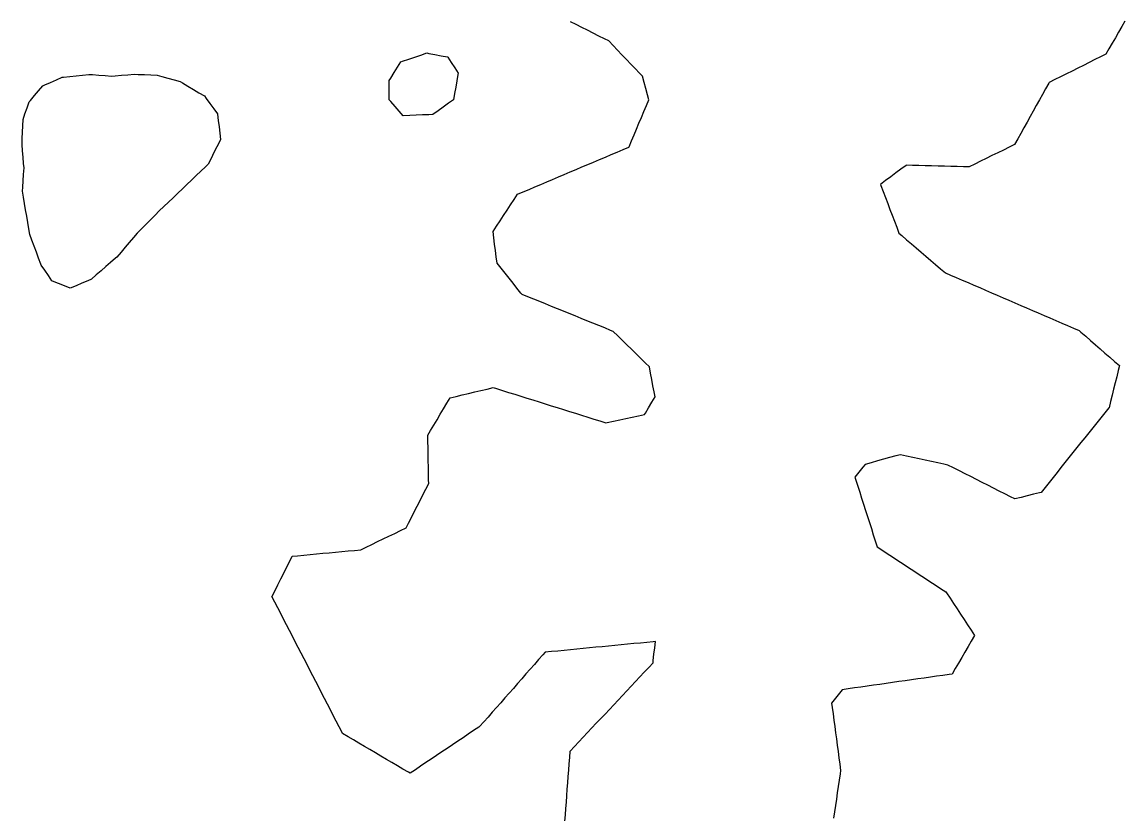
# Model space of a CAD drawing. Header units: millimetres. Extents: x 165 to 2352, y 1753 to 3323.
# Drawn here: x 906.2 to 1079.2, y 2247.5 to 2371.8 of the extents above; entities that cross this region are included whole.
import ezdxf

# ---------------------------------------------------------------- set-up
doc = ezdxf.new("R2010")
doc.units = ezdxf.units.MM
for name, color, linetype in [('ALL_HOLES', 1, 'Continuous'), ('ALL_ISLANDS', 7, 'Continuous'), ('OUTLINE_ISLAND_01', 7, 'Continuous'), ('OUTLINE_ISLAND_01_HOLE_37', 1, 'Continuous'), ('OUTLINE_ISLAND_01_HOLE_39', 1, 'Continuous')]:
    doc.layers.add(name, color=color, linetype=linetype)

msp = doc.modelspace()

# ---------------------------------------------------------------- linework, layer by layer
at = {"layer": 'ALL_HOLES'}
for points in [[(963.8028, 2359.6204), (963.8028, 2360.6204), (963.8028, 2361.6204), (963.8028, 2362.6204), (964.0504, 2363.023), (964.5742, 2363.8748), (965.0981, 2364.7266), (965.6219, 2365.5784), (965.91, 2365.6759), (966.8573, 2365.9963), (967.8046, 2366.3167), (968.7519, 2366.6372), (969.6991, 2366.9576), (970.003, 2366.9004), (970.9857, 2366.7156), (971.9685, 2366.5308), (972.9513, 2366.346), (972.981, 2366.3008), (973.5308, 2365.4656), (974.0807, 2364.6303), (974.6306, 2363.795), (974.5908, 2363.5736), (974.414, 2362.5893), (974.2373, 2361.605), (974.0606, 2360.6208), (973.8838, 2359.6365), (973.085, 2359.0627), (972.2728, 2358.4793), (971.4606, 2357.896), (970.6484, 2357.3126), (970.012, 2357.2837), (969.013, 2357.2383), (968.0141, 2357.1929), (967.0151, 2357.1476), (966.0161, 2357.1022), (965.3756, 2357.8309), (964.7154, 2358.5821), (964.0552, 2359.3332)], [(910.8927, 2331.2337), (910.3281, 2332.059), (909.7634, 2332.8843), (909.1987, 2333.7096), (909.1523, 2333.8343), (908.8027, 2334.7712), (908.4532, 2335.7081), (908.1037, 2336.6451), (907.7542, 2337.582), (907.4047, 2338.5189), (907.2562, 2339.394), (907.0889, 2340.3799), (906.9216, 2341.3658), (906.7543, 2342.3517), (906.587, 2343.3376), (906.4197, 2344.3235), (906.2524, 2345.3094), (906.2961, 2345.933), (906.366, 2346.9306), (906.436, 2347.9281), (906.5059, 2348.9257), (906.4464, 2349.6418), (906.3637, 2350.6383), (906.2809, 2351.6349), (906.1981, 2352.6315), (906.2342, 2353.5283), (906.2744, 2354.5275), (906.3145, 2355.5266), (906.3547, 2356.5258), (906.6565, 2357.4042), (906.9815, 2358.35), (907.3064, 2359.2957), (907.5024, 2359.5247), (908.1527, 2360.2844), (908.8031, 2361.044), (909.4534, 2361.8037), (909.7608, 2361.94), (910.6751, 2362.3451), (911.5893, 2362.7503), (912.5036, 2363.1555), (912.6923, 2363.1758), (913.6865, 2363.2829), (914.6807, 2363.3901), (915.675, 2363.4972), (916.6692, 2363.6043), (917.2268, 2363.5638), (918.2242, 2363.4912), (919.2215, 2363.4186), (920.2189, 2363.346), (920.8001, 2363.391), (921.7971, 2363.4683), (922.7941, 2363.5456), (923.7911, 2363.6228), (924.4184, 2363.6004), (925.4178, 2363.5648), (926.4171, 2363.5291), (927.4165, 2363.4935), (928.1151, 2363.2932), (929.0764, 2363.0177), (930.0377, 2362.7422), (930.9989, 2362.4667), (931.3638, 2362.2511), (932.2248, 2361.7425), (933.0858, 2361.2339), (933.9467, 2360.7252), (934.8077, 2360.2166), (935.0944, 2359.8211), (935.6813, 2359.0115), (936.2683, 2358.2019), (936.8552, 2357.3923), (936.8574, 2357.3747), (936.9802, 2356.3823), (937.1031, 2355.3899), (937.2259, 2354.3974), (937.3487, 2353.405), (937.204, 2353.1157), (936.7565, 2352.2214), (936.3091, 2351.327), (935.8617, 2350.4327), (935.4143, 2349.5384), (934.9599, 2349.1038), (934.2371, 2348.4127), (933.5144, 2347.7216), (932.7916, 2347.0305), (932.0689, 2346.3394), (931.3462, 2345.6482), (930.6234, 2344.9571), (929.9007, 2344.266), (929.1779, 2343.5749), (928.4552, 2342.8838), (927.7325, 2342.1926), (927.0671, 2341.5276), (926.3598, 2340.8207), (925.6526, 2340.1138), (924.9453, 2339.4069), (924.238, 2338.6999), (923.6625, 2338.0171), (923.018, 2337.2525), (922.3735, 2336.4879), (921.729, 2335.7233), (921.0846, 2334.9587), (920.8558, 2334.761), (920.0989, 2334.1074), (919.3421, 2333.4538), (918.5853, 2332.8001), (917.8285, 2332.1465), (917.0717, 2331.4929), (916.5177, 2331.2537), (915.5996, 2330.8573), (914.6815, 2330.4609), (913.7634, 2330.0645), (912.8526, 2330.4355), (911.9264, 2330.8127), (911.0003, 2331.1899)]]:
    msp.add_lwpolyline(points, close=True, dxfattribs=at)
at = {"layer": 'ALL_ISLANDS'}
for points in [[(991.3783, 2246.5146), (991.4519, 2247.5119), (991.5256, 2248.5091), (991.5993, 2249.5064), (991.673, 2250.5037), (991.7466, 2251.501), (991.8203, 2252.4983), (991.894, 2253.4956), (991.9677, 2254.4928), (992.0413, 2255.4901), (992.115, 2256.4874), (992.1887, 2257.4847), (992.8663, 2258.2052), (993.5514, 2258.9336), (994.2365, 2259.6621), (994.9216, 2260.3905), (995.6067, 2261.1189), (996.2918, 2261.8474), (996.9769, 2262.5758), (997.6621, 2263.3043), (998.3472, 2264.0327), (999.0323, 2264.7612), (999.7174, 2265.4896), (1000.4025, 2266.218), (1001.0876, 2266.9465), (1001.7727, 2267.6749), (1002.4578, 2268.4034), (1003.1429, 2269.1318), (1003.828, 2269.8602), (1004.5131, 2270.5887), (1005.1982, 2271.3171), (1005.2383, 2271.6893), (1005.3453, 2272.6835), (1005.4523, 2273.6778), (1005.5593, 2274.6721), (1005.1929, 2274.6365), (1004.1976, 2274.5398), (1003.2023, 2274.4431), (1002.2069, 2274.3464), (1001.2116, 2274.2496), (1000.2163, 2274.1529), (999.221, 2274.0562), (998.2257, 2273.9595), (997.2304, 2273.8628), (996.2351, 2273.7661), (995.2397, 2273.6694), (994.2444, 2273.5727), (993.2491, 2273.476), (992.2538, 2273.3793), (991.2585, 2273.2826), (990.2632, 2273.1859), (989.2679, 2273.0892), (988.2726, 2272.9925), (987.9101, 2272.582), (987.2483, 2271.8324), (986.5864, 2271.0827), (985.9246, 2270.3331), (985.2628, 2269.5834), (984.6009, 2268.8338), (983.9391, 2268.0842), (983.2772, 2267.3345), (982.6154, 2266.5849), (981.9535, 2265.8352), (981.2917, 2265.0856), (980.6299, 2264.336), (979.968, 2263.5863), (979.3062, 2262.8367), (978.6443, 2262.087), (977.9825, 2261.3374), (977.8726, 2261.2637), (977.042, 2260.7068), (976.2114, 2260.1499), (975.3808, 2259.5931), (974.5502, 2259.0362), (973.7196, 2258.4793), (972.889, 2257.9224), (972.0584, 2257.3655), (971.2278, 2256.8087), (970.3972, 2256.2518), (969.5666, 2255.6949), (968.736, 2255.138), (967.9054, 2254.5811), (967.0749, 2254.0243), (966.8195, 2254.1744), (965.9574, 2254.6811), (965.0953, 2255.1879), (964.2332, 2255.6947), (963.3711, 2256.2014), (962.509, 2256.7082), (961.6469, 2257.2149), (960.7848, 2257.7217), (959.9227, 2258.2284), (959.0607, 2258.7352), (958.1986, 2259.242), (957.3365, 2259.7487), (956.4744, 2260.2555), (956.4063, 2260.3875), (955.9479, 2261.2763), (955.4896, 2262.165), (955.0312, 2263.0538), (954.5728, 2263.9425), (954.1145, 2264.8313), (953.6561, 2265.7201), (953.1977, 2266.6088), (952.7394, 2267.4976), (952.281, 2268.3864), (951.8226, 2269.2751), (951.3643, 2270.1639), (950.9059, 2271.0527), (950.4475, 2271.9414), (949.9892, 2272.8302), (949.5308, 2273.7189), (949.0724, 2274.6077), (948.6141, 2275.4965), (948.1557, 2276.3852), (947.6973, 2277.274), (947.239, 2278.1628), (946.7806, 2279.0515), (946.3222, 2279.9403), (945.8639, 2280.8291), (945.4055, 2281.7178), (945.4479, 2281.8019), (945.8975, 2282.6951), (946.3471, 2283.5883), (946.7968, 2284.4815), (947.2464, 2285.3748), (947.6961, 2286.268), (948.1457, 2287.1612), (948.5954, 2288.0544), (949.391, 2288.1292), (950.3866, 2288.2228), (951.3822, 2288.3164), (952.3778, 2288.41), (953.3734, 2288.5036), (954.369, 2288.5972), (955.3646, 2288.6909), (956.3602, 2288.7845), (957.3559, 2288.8781), (958.3515, 2288.9717), (959.3471, 2289.0653), (960.1672, 2289.4619), (961.0675, 2289.8973), (961.9677, 2290.3327), (962.868, 2290.768), (963.7682, 2291.2034), (964.6685, 2291.6388), (965.5688, 2292.0741), (966.469, 2292.5095), (966.8268, 2293.2136), (967.2798, 2294.1051), (967.7328, 2294.9966), (968.1858, 2295.8881), (968.6388, 2296.7796), (969.0919, 2297.6711), (969.5449, 2298.5626), (969.9979, 2299.4541), (969.9867, 2300.0396), (969.9676, 2301.0394), (969.9485, 2302.0392), (969.9294, 2303.039), (969.9103, 2304.0389), (969.8912, 2305.0387), (969.8722, 2306.0385), (969.8531, 2307.0383), (970.2763, 2307.7454), (970.7899, 2308.6034), (971.3036, 2309.4614), (971.8172, 2310.3194), (972.3308, 2311.1774), (972.8444, 2312.0355), (973.3581, 2312.8935), (974.2954, 2313.115), (975.2686, 2313.345), (976.2418, 2313.5749), (977.215, 2313.8049), (978.1882, 2314.0349), (979.1614, 2314.2649), (980.1345, 2314.4949), (980.6328, 2314.339), (981.5872, 2314.0404), (982.5415, 2313.7418), (983.4959, 2313.4431), (984.4503, 2313.1445), (985.4047, 2312.8459), (986.359, 2312.5473), (987.3134, 2312.2487), (988.2678, 2311.9501), (989.2222, 2311.6514), (990.1765, 2311.3528), (991.1309, 2311.0542), (992.0853, 2310.7556), (993.0396, 2310.457), (993.994, 2310.1584), (994.9484, 2309.8598), (995.9028, 2309.5611), (996.8571, 2309.2625), (997.8115, 2308.9639), (998.01, 2309.006), (998.9883, 2309.2131), (999.9666, 2309.4203), (1000.9449, 2309.6275), (1001.9232, 2309.8347), (1002.9015, 2310.0418), (1003.8799, 2310.249), (1004.0024, 2310.4604), (1004.5042, 2311.3254), (1005.0059, 2312.1904), (1005.5076, 2313.0554), (1005.3672, 2313.8046), (1005.183, 2314.7875), (1004.9988, 2315.7704), (1004.8146, 2316.7533), (1004.6304, 2317.7362), (1003.96, 2318.3934), (1003.2459, 2319.0934), (1002.5318, 2319.7935), (1001.8177, 2320.4935), (1001.1036, 2321.1935), (1000.3895, 2321.8936), (999.6754, 2322.5936), (998.9613, 2323.2937), (998.5396, 2323.4649), (997.6131, 2323.8412), (996.6866, 2324.2175), (995.76, 2324.5937), (994.8335, 2324.97), (993.907, 2325.3462), (992.9805, 2325.7225), (992.054, 2326.0988), (991.1275, 2326.475), (990.201, 2326.8513), (989.2744, 2327.2275), (988.3479, 2327.6038), (987.4214, 2327.9801), (986.4949, 2328.3563), (985.5684, 2328.7326), (984.6419, 2329.1088), (984.477, 2329.3138), (983.8503, 2330.093), (983.2236, 2330.8722), (982.5968, 2331.6515), (981.9701, 2332.4307), (981.3433, 2333.2099), (980.7166, 2333.9892), (980.7154, 2333.9985), (980.5915, 2334.9908), (980.4676, 2335.9831), (980.3436, 2336.9754), (980.2197, 2337.9677), (980.0958, 2338.96), (980.6448, 2339.7954), (981.1939, 2340.6311), (981.7431, 2341.4669), (982.2922, 2342.3026), (982.8414, 2343.1383), (983.3905, 2343.974), (983.9397, 2344.8097), (984.8282, 2345.1857), (985.7491, 2345.5755), (986.6701, 2345.9652), (987.591, 2346.3549), (988.5119, 2346.7446), (989.4329, 2347.1343), (990.3538, 2347.5241), (991.2747, 2347.9138), (992.1957, 2348.3035), (993.1166, 2348.6932), (994.0375, 2349.0829), (994.9585, 2349.4727), (995.8794, 2349.8624), (996.8003, 2350.2521), (997.7213, 2350.6418), (998.6422, 2351.0316), (999.5631, 2351.4213), (1000.4841, 2351.811), (1001.405, 2352.2007), (1001.4297, 2352.259), (1001.8197, 2353.1798), (1002.2098, 2354.1006), (1002.5998, 2355.0214), (1002.9899, 2355.9422), (1003.3799, 2356.863), (1003.77, 2357.7838), (1004.16, 2358.7046), (1004.5501, 2359.6254), (1004.332, 2360.4189), (1004.0669, 2361.3832), (1003.8019, 2362.3474), (1003.5368, 2363.3116), (1003.0892, 2363.7794), (1002.3979, 2364.502), (1001.7065, 2365.2245), (1001.0152, 2365.947), (1000.3238, 2366.6695), (999.6325, 2367.392), (998.9411, 2368.1146), (998.2498, 2368.8371), (997.5904, 2369.1677), (996.6965, 2369.616), (995.8025, 2370.0642), (994.9086, 2370.5124), (994.0147, 2370.9607), (993.1208, 2371.4089), (992.2269, 2371.8571)], [(1079.2328, 2371.9484), (1078.731, 2371.0834), (1078.2292, 2370.2184), (1077.7274, 2369.3534), (1077.2256, 2368.4884), (1076.7238, 2367.6235), (1076.2221, 2366.7585), (1075.413, 2366.356), (1074.5176, 2365.9106), (1073.6223, 2365.4653), (1072.727, 2365.0199), (1071.8316, 2364.5745), (1070.9363, 2364.1291), (1070.0409, 2363.6838), (1069.1456, 2363.2384), (1068.2502, 2362.793), (1067.3549, 2362.3476), (1067.2787, 2362.2111), (1066.7914, 2361.3379), (1066.3041, 2360.4646), (1065.8168, 2359.5914), (1065.3295, 2358.7182), (1064.8423, 2357.8449), (1064.355, 2356.9717), (1063.8677, 2356.0984), (1063.3804, 2355.2252), (1062.8931, 2354.352), (1062.4058, 2353.4787), (1061.9185, 2352.6055), (1061.0622, 2352.1838), (1060.165, 2351.7421), (1059.2679, 2351.3004), (1058.3707, 2350.8587), (1057.4736, 2350.417), (1056.5764, 2349.9752), (1055.6793, 2349.5335), (1054.7821, 2349.0918), (1053.9033, 2349.1147), (1052.9036, 2349.1407), (1051.904, 2349.1667), (1050.9043, 2349.1927), (1049.9046, 2349.2187), (1048.905, 2349.2447), (1047.9053, 2349.2708), (1046.9057, 2349.2968), (1045.906, 2349.3228), (1044.9063, 2349.3488), (1044.8927, 2349.3386), (1044.0921, 2348.7393), (1043.2916, 2348.14), (1042.491, 2347.5408), (1041.6905, 2346.9415), (1040.89, 2346.3422), (1040.9512, 2346.1797), (1041.3037, 2345.2439), (1041.6562, 2344.3081), (1042.0087, 2343.3723), (1042.3612, 2342.4365), (1042.7137, 2341.5007), (1043.0662, 2340.5649), (1043.4187, 2339.6291), (1043.7712, 2338.6932), (1044.2031, 2338.3253), (1044.9643, 2337.6767), (1045.7255, 2337.0282), (1046.4867, 2336.3797), (1047.2479, 2335.7311), (1048.009, 2335.0826), (1048.7702, 2334.434), (1049.5314, 2333.7855), (1050.2926, 2333.137), (1051.0538, 2332.4884), (1051.8602, 2332.1405), (1052.7784, 2331.7443), (1053.6966, 2331.3481), (1054.6147, 2330.9519), (1055.5329, 2330.5557), (1056.4511, 2330.1595), (1057.3692, 2329.7633), (1058.2874, 2329.3671), (1059.2056, 2328.9709), (1060.1237, 2328.5747), (1061.0419, 2328.1786), (1061.9601, 2327.7824), (1062.8782, 2327.3862), (1063.7964, 2326.99), (1064.7146, 2326.5938), (1065.6327, 2326.1976), (1066.5509, 2325.8014), (1067.4691, 2325.4052), (1068.3872, 2325.009), (1069.3054, 2324.6128), (1070.2236, 2324.2167), (1071.1418, 2323.8205), (1072.0599, 2323.4243), (1072.3325, 2323.187), (1073.0867, 2322.5305), (1073.841, 2321.8739), (1074.5952, 2321.2173), (1075.3495, 2320.5607), (1076.1038, 2319.9042), (1076.858, 2319.2476), (1077.6123, 2318.591), (1078.3666, 2317.9345), (1078.1775, 2317.1678), (1077.938, 2316.1969), (1077.6985, 2315.226), (1077.4591, 2314.2551), (1077.2196, 2313.2842), (1076.9801, 2312.3133), (1076.7407, 2311.3424), (1076.7187, 2311.315), (1076.0922, 2310.5356), (1075.4657, 2309.7561), (1074.8392, 2308.9767), (1074.2127, 2308.1973), (1073.5862, 2307.4179), (1072.9597, 2306.6385), (1072.3332, 2305.859), (1071.7067, 2305.0796), (1071.0802, 2304.3002), (1070.4536, 2303.5208), (1069.8271, 2302.7414), (1069.2006, 2301.9619), (1068.5741, 2301.1825), (1067.9476, 2300.4031), (1067.3211, 2299.6237), (1066.6946, 2298.8443), (1066.0681, 2298.0649), (1065.836, 2298.0062), (1064.8664, 2297.7612), (1063.8969, 2297.5162), (1062.9274, 2297.2712), (1061.9579, 2297.0262), (1061.2772, 2297.3716), (1060.3854, 2297.824), (1059.4936, 2298.2764), (1058.6018, 2298.7289), (1057.71, 2299.1813), (1056.8182, 2299.6337), (1055.9264, 2300.0861), (1055.0346, 2300.5386), (1054.1428, 2300.991), (1053.251, 2301.4434), (1052.3592, 2301.8959), (1051.4674, 2302.3483), (1050.8419, 2302.4841), (1049.8646, 2302.6963), (1048.8874, 2302.9085), (1047.9102, 2303.1207), (1046.933, 2303.3329), (1045.9557, 2303.5451), (1044.9785, 2303.7573), (1044.0013, 2303.9695), (1043.2789, 2303.7723), (1042.3142, 2303.5089), (1041.3496, 2303.2455), (1040.3849, 2302.9821), (1039.4202, 2302.7187), (1038.4555, 2302.4553), (1038.1022, 2302.0025), (1037.487, 2301.2141), (1036.8719, 2300.4257), (1037.0088, 2299.9977), (1037.3135, 2299.0453), (1037.6183, 2298.0929), (1037.923, 2297.1404), (1038.2277, 2296.188), (1038.5324, 2295.2355), (1038.8372, 2294.2831), (1039.1419, 2293.3307), (1039.4466, 2292.3782), (1039.7514, 2291.4258), (1040.0561, 2290.4734), (1040.3608, 2289.5209), (1041.0997, 2289.0371), (1041.9363, 2288.4893), (1042.7729, 2287.9416), (1043.6096, 2287.3938), (1044.4462, 2286.846), (1045.2828, 2286.2982), (1046.1194, 2285.7504), (1046.956, 2285.2026), (1047.7926, 2284.6548), (1048.6293, 2284.1071), (1049.4659, 2283.5593), (1050.3025, 2283.0115), (1051.1391, 2282.4637), (1051.2426, 2282.3064), (1051.7924, 2281.4711), (1052.3422, 2280.6358), (1052.8919, 2279.8005), (1053.4417, 2278.9652), (1053.9915, 2278.1299), (1054.5412, 2277.2945), (1055.091, 2276.4592), (1055.6408, 2275.6239), (1055.6361, 2275.6159), (1055.1314, 2274.7526), (1054.6267, 2273.8893), (1054.122, 2273.026), (1053.6173, 2272.1627), (1053.1126, 2271.2994), (1052.6079, 2270.4361), (1052.1032, 2269.5729), (1051.6722, 2269.5115), (1050.6822, 2269.3706), (1049.6922, 2269.2297), (1048.7022, 2269.0888), (1047.7121, 2268.9479), (1046.7221, 2268.807), (1045.7321, 2268.666), (1044.7421, 2268.5251), (1043.752, 2268.3842), (1042.762, 2268.2433), (1041.772, 2268.1024), (1040.782, 2267.9615), (1039.792, 2267.8206), (1038.8019, 2267.6797), (1037.8119, 2267.5388), (1036.8219, 2267.3978), (1035.8319, 2267.2569), (1034.8418, 2267.116), (1034.4331, 2266.5821), (1033.8251, 2265.7882), (1033.2172, 2264.9942), (1033.3033, 2264.3475), (1033.4353, 2263.3563), (1033.5673, 2262.365), (1033.6993, 2261.3738), (1033.8313, 2260.3825), (1033.9633, 2259.3913), (1034.0953, 2258.4), (1034.2273, 2257.4088), (1034.3593, 2256.4175), (1034.4913, 2255.4263), (1034.6233, 2254.435), (1034.5456, 2253.9117), (1034.3985, 2252.9226), (1034.2515, 2251.9335), (1034.1044, 2250.9443), (1033.9574, 2249.9552), (1033.8103, 2248.9661), (1033.6633, 2247.9769), (1033.5163, 2246.9878)]]:
    msp.add_lwpolyline(points, dxfattribs=at)
at = {"layer": 'OUTLINE_ISLAND_01'}
for points in [[(991.3783, 2246.5146), (991.4519, 2247.5119), (991.5256, 2248.5091), (991.5993, 2249.5064), (991.673, 2250.5037), (991.7466, 2251.501), (991.8203, 2252.4983), (991.894, 2253.4956), (991.9677, 2254.4928), (992.0413, 2255.4901), (992.115, 2256.4874), (992.1887, 2257.4847), (992.8663, 2258.2052), (993.5514, 2258.9336), (994.2365, 2259.6621), (994.9216, 2260.3905), (995.6067, 2261.1189), (996.2918, 2261.8474), (996.9769, 2262.5758), (997.6621, 2263.3043), (998.3472, 2264.0327), (999.0323, 2264.7612), (999.7174, 2265.4896), (1000.4025, 2266.218), (1001.0876, 2266.9465), (1001.7727, 2267.6749), (1002.4578, 2268.4034), (1003.1429, 2269.1318), (1003.828, 2269.8602), (1004.5131, 2270.5887), (1005.1982, 2271.3171), (1005.2383, 2271.6893), (1005.3453, 2272.6835), (1005.4523, 2273.6778), (1005.5593, 2274.6721), (1005.1929, 2274.6365), (1004.1976, 2274.5398), (1003.2023, 2274.4431), (1002.2069, 2274.3464), (1001.2116, 2274.2496), (1000.2163, 2274.1529), (999.221, 2274.0562), (998.2257, 2273.9595), (997.2304, 2273.8628), (996.2351, 2273.7661), (995.2397, 2273.6694), (994.2444, 2273.5727), (993.2491, 2273.476), (992.2538, 2273.3793), (991.2585, 2273.2826), (990.2632, 2273.1859), (989.2679, 2273.0892), (988.2726, 2272.9925), (987.9101, 2272.582), (987.2483, 2271.8324), (986.5864, 2271.0827), (985.9246, 2270.3331), (985.2628, 2269.5834), (984.6009, 2268.8338), (983.9391, 2268.0842), (983.2772, 2267.3345), (982.6154, 2266.5849), (981.9535, 2265.8352), (981.2917, 2265.0856), (980.6299, 2264.336), (979.968, 2263.5863), (979.3062, 2262.8367), (978.6443, 2262.087), (977.9825, 2261.3374), (977.8726, 2261.2637), (977.042, 2260.7068), (976.2114, 2260.1499), (975.3808, 2259.5931), (974.5502, 2259.0362), (973.7196, 2258.4793), (972.889, 2257.9224), (972.0584, 2257.3655), (971.2278, 2256.8087), (970.3972, 2256.2518), (969.5666, 2255.6949), (968.736, 2255.138), (967.9054, 2254.5811), (967.0749, 2254.0243), (966.8195, 2254.1744), (965.9574, 2254.6811), (965.0953, 2255.1879), (964.2332, 2255.6947), (963.3711, 2256.2014), (962.509, 2256.7082), (961.6469, 2257.2149), (960.7848, 2257.7217), (959.9227, 2258.2284), (959.0607, 2258.7352), (958.1986, 2259.242), (957.3365, 2259.7487), (956.4744, 2260.2555), (956.4063, 2260.3875), (955.9479, 2261.2763), (955.4896, 2262.165), (955.0312, 2263.0538), (954.5728, 2263.9425), (954.1145, 2264.8313), (953.6561, 2265.7201), (953.1977, 2266.6088), (952.7394, 2267.4976), (952.281, 2268.3864), (951.8226, 2269.2751), (951.3643, 2270.1639), (950.9059, 2271.0527), (950.4475, 2271.9414), (949.9892, 2272.8302), (949.5308, 2273.7189), (949.0724, 2274.6077), (948.6141, 2275.4965), (948.1557, 2276.3852), (947.6973, 2277.274), (947.239, 2278.1628), (946.7806, 2279.0515), (946.3222, 2279.9403), (945.8639, 2280.8291), (945.4055, 2281.7178), (945.4479, 2281.8019), (945.8975, 2282.6951), (946.3471, 2283.5883), (946.7968, 2284.4815), (947.2464, 2285.3748), (947.6961, 2286.268), (948.1457, 2287.1612), (948.5954, 2288.0544), (949.391, 2288.1292), (950.3866, 2288.2228), (951.3822, 2288.3164), (952.3778, 2288.41), (953.3734, 2288.5036), (954.369, 2288.5972), (955.3646, 2288.6909), (956.3602, 2288.7845), (957.3559, 2288.8781), (958.3515, 2288.9717), (959.3471, 2289.0653), (960.1672, 2289.4619), (961.0675, 2289.8973), (961.9677, 2290.3327), (962.868, 2290.768), (963.7682, 2291.2034), (964.6685, 2291.6388), (965.5688, 2292.0741), (966.469, 2292.5095), (966.8268, 2293.2136), (967.2798, 2294.1051), (967.7328, 2294.9966), (968.1858, 2295.8881), (968.6388, 2296.7796), (969.0919, 2297.6711), (969.5449, 2298.5626), (969.9979, 2299.4541), (969.9867, 2300.0396), (969.9676, 2301.0394), (969.9485, 2302.0392), (969.9294, 2303.039), (969.9103, 2304.0389), (969.8912, 2305.0387), (969.8722, 2306.0385), (969.8531, 2307.0383), (970.2763, 2307.7454), (970.7899, 2308.6034), (971.3036, 2309.4614), (971.8172, 2310.3194), (972.3308, 2311.1774), (972.8444, 2312.0355), (973.3581, 2312.8935), (974.2954, 2313.115), (975.2686, 2313.345), (976.2418, 2313.5749), (977.215, 2313.8049), (978.1882, 2314.0349), (979.1614, 2314.2649), (980.1345, 2314.4949), (980.6328, 2314.339), (981.5872, 2314.0404), (982.5415, 2313.7418), (983.4959, 2313.4431), (984.4503, 2313.1445), (985.4047, 2312.8459), (986.359, 2312.5473), (987.3134, 2312.2487), (988.2678, 2311.9501), (989.2222, 2311.6514), (990.1765, 2311.3528), (991.1309, 2311.0542), (992.0853, 2310.7556), (993.0396, 2310.457), (993.994, 2310.1584), (994.9484, 2309.8598), (995.9028, 2309.5611), (996.8571, 2309.2625), (997.8115, 2308.9639), (998.01, 2309.006), (998.9883, 2309.2131), (999.9666, 2309.4203), (1000.9449, 2309.6275), (1001.9232, 2309.8347), (1002.9015, 2310.0418), (1003.8799, 2310.249), (1004.0024, 2310.4604), (1004.5042, 2311.3254), (1005.0059, 2312.1904), (1005.5076, 2313.0554), (1005.3672, 2313.8046), (1005.183, 2314.7875), (1004.9988, 2315.7704), (1004.8146, 2316.7533), (1004.6304, 2317.7362), (1003.96, 2318.3934), (1003.2459, 2319.0934), (1002.5318, 2319.7935), (1001.8177, 2320.4935), (1001.1036, 2321.1935), (1000.3895, 2321.8936), (999.6754, 2322.5936), (998.9613, 2323.2937), (998.5396, 2323.4649), (997.6131, 2323.8412), (996.6866, 2324.2175), (995.76, 2324.5937), (994.8335, 2324.97), (993.907, 2325.3462), (992.9805, 2325.7225), (992.054, 2326.0988), (991.1275, 2326.475), (990.201, 2326.8513), (989.2744, 2327.2275), (988.3479, 2327.6038), (987.4214, 2327.9801), (986.4949, 2328.3563), (985.5684, 2328.7326), (984.6419, 2329.1088), (984.477, 2329.3138), (983.8503, 2330.093), (983.2236, 2330.8722), (982.5968, 2331.6515), (981.9701, 2332.4307), (981.3433, 2333.2099), (980.7166, 2333.9892), (980.7154, 2333.9985), (980.5915, 2334.9908), (980.4676, 2335.9831), (980.3436, 2336.9754), (980.2197, 2337.9677), (980.0958, 2338.96), (980.6448, 2339.7954), (981.1939, 2340.6311), (981.7431, 2341.4669), (982.2922, 2342.3026), (982.8414, 2343.1383), (983.3905, 2343.974), (983.9397, 2344.8097), (984.8282, 2345.1857), (985.7491, 2345.5755), (986.6701, 2345.9652), (987.591, 2346.3549), (988.5119, 2346.7446), (989.4329, 2347.1343), (990.3538, 2347.5241), (991.2747, 2347.9138), (992.1957, 2348.3035), (993.1166, 2348.6932), (994.0375, 2349.0829), (994.9585, 2349.4727), (995.8794, 2349.8624), (996.8003, 2350.2521), (997.7213, 2350.6418), (998.6422, 2351.0316), (999.5631, 2351.4213), (1000.4841, 2351.811), (1001.405, 2352.2007), (1001.4297, 2352.259), (1001.8197, 2353.1798), (1002.2098, 2354.1006), (1002.5998, 2355.0214), (1002.9899, 2355.9422), (1003.3799, 2356.863), (1003.77, 2357.7838), (1004.16, 2358.7046), (1004.5501, 2359.6254), (1004.332, 2360.4189), (1004.0669, 2361.3832), (1003.8019, 2362.3474), (1003.5368, 2363.3116), (1003.0892, 2363.7794), (1002.3979, 2364.502), (1001.7065, 2365.2245), (1001.0152, 2365.947), (1000.3238, 2366.6695), (999.6325, 2367.392), (998.9411, 2368.1146), (998.2498, 2368.8371), (997.5904, 2369.1677), (996.6965, 2369.616), (995.8025, 2370.0642), (994.9086, 2370.5124), (994.0147, 2370.9607), (993.1208, 2371.4089), (992.2269, 2371.8571)], [(1079.2328, 2371.9484), (1078.731, 2371.0834), (1078.2292, 2370.2184), (1077.7274, 2369.3534), (1077.2256, 2368.4884), (1076.7238, 2367.6235), (1076.2221, 2366.7585), (1075.413, 2366.356), (1074.5176, 2365.9106), (1073.6223, 2365.4653), (1072.727, 2365.0199), (1071.8316, 2364.5745), (1070.9363, 2364.1291), (1070.0409, 2363.6838), (1069.1456, 2363.2384), (1068.2502, 2362.793), (1067.3549, 2362.3476), (1067.2787, 2362.2111), (1066.7914, 2361.3379), (1066.3041, 2360.4646), (1065.8168, 2359.5914), (1065.3295, 2358.7182), (1064.8423, 2357.8449), (1064.355, 2356.9717), (1063.8677, 2356.0984), (1063.3804, 2355.2252), (1062.8931, 2354.352), (1062.4058, 2353.4787), (1061.9185, 2352.6055), (1061.0622, 2352.1838), (1060.165, 2351.7421), (1059.2679, 2351.3004), (1058.3707, 2350.8587), (1057.4736, 2350.417), (1056.5764, 2349.9752), (1055.6793, 2349.5335), (1054.7821, 2349.0918), (1053.9033, 2349.1147), (1052.9036, 2349.1407), (1051.904, 2349.1667), (1050.9043, 2349.1927), (1049.9046, 2349.2187), (1048.905, 2349.2447), (1047.9053, 2349.2708), (1046.9057, 2349.2968), (1045.906, 2349.3228), (1044.9063, 2349.3488), (1044.8927, 2349.3386), (1044.0921, 2348.7393), (1043.2916, 2348.14), (1042.491, 2347.5408), (1041.6905, 2346.9415), (1040.89, 2346.3422), (1040.9512, 2346.1797), (1041.3037, 2345.2439), (1041.6562, 2344.3081), (1042.0087, 2343.3723), (1042.3612, 2342.4365), (1042.7137, 2341.5007), (1043.0662, 2340.5649), (1043.4187, 2339.6291), (1043.7712, 2338.6932), (1044.2031, 2338.3253), (1044.9643, 2337.6767), (1045.7255, 2337.0282), (1046.4867, 2336.3797), (1047.2479, 2335.7311), (1048.009, 2335.0826), (1048.7702, 2334.434), (1049.5314, 2333.7855), (1050.2926, 2333.137), (1051.0538, 2332.4884), (1051.8602, 2332.1405), (1052.7784, 2331.7443), (1053.6966, 2331.3481), (1054.6147, 2330.9519), (1055.5329, 2330.5557), (1056.4511, 2330.1595), (1057.3692, 2329.7633), (1058.2874, 2329.3671), (1059.2056, 2328.9709), (1060.1237, 2328.5747), (1061.0419, 2328.1786), (1061.9601, 2327.7824), (1062.8782, 2327.3862), (1063.7964, 2326.99), (1064.7146, 2326.5938), (1065.6327, 2326.1976), (1066.5509, 2325.8014), (1067.4691, 2325.4052), (1068.3872, 2325.009), (1069.3054, 2324.6128), (1070.2236, 2324.2167), (1071.1418, 2323.8205), (1072.0599, 2323.4243), (1072.3325, 2323.187), (1073.0867, 2322.5305), (1073.841, 2321.8739), (1074.5952, 2321.2173), (1075.3495, 2320.5607), (1076.1038, 2319.9042), (1076.858, 2319.2476), (1077.6123, 2318.591), (1078.3666, 2317.9345), (1078.1775, 2317.1678), (1077.938, 2316.1969), (1077.6985, 2315.226), (1077.4591, 2314.2551), (1077.2196, 2313.2842), (1076.9801, 2312.3133), (1076.7407, 2311.3424), (1076.7187, 2311.315), (1076.0922, 2310.5356), (1075.4657, 2309.7561), (1074.8392, 2308.9767), (1074.2127, 2308.1973), (1073.5862, 2307.4179), (1072.9597, 2306.6385), (1072.3332, 2305.859), (1071.7067, 2305.0796), (1071.0802, 2304.3002), (1070.4536, 2303.5208), (1069.8271, 2302.7414), (1069.2006, 2301.9619), (1068.5741, 2301.1825), (1067.9476, 2300.4031), (1067.3211, 2299.6237), (1066.6946, 2298.8443), (1066.0681, 2298.0649), (1065.836, 2298.0062), (1064.8664, 2297.7612), (1063.8969, 2297.5162), (1062.9274, 2297.2712), (1061.9579, 2297.0262), (1061.2772, 2297.3716), (1060.3854, 2297.824), (1059.4936, 2298.2764), (1058.6018, 2298.7289), (1057.71, 2299.1813), (1056.8182, 2299.6337), (1055.9264, 2300.0861), (1055.0346, 2300.5386), (1054.1428, 2300.991), (1053.251, 2301.4434), (1052.3592, 2301.8959), (1051.4674, 2302.3483), (1050.8419, 2302.4841), (1049.8646, 2302.6963), (1048.8874, 2302.9085), (1047.9102, 2303.1207), (1046.933, 2303.3329), (1045.9557, 2303.5451), (1044.9785, 2303.7573), (1044.0013, 2303.9695), (1043.2789, 2303.7723), (1042.3142, 2303.5089), (1041.3496, 2303.2455), (1040.3849, 2302.9821), (1039.4202, 2302.7187), (1038.4555, 2302.4553), (1038.1022, 2302.0025), (1037.487, 2301.2141), (1036.8719, 2300.4257), (1037.0088, 2299.9977), (1037.3135, 2299.0453), (1037.6183, 2298.0929), (1037.923, 2297.1404), (1038.2277, 2296.188), (1038.5324, 2295.2355), (1038.8372, 2294.2831), (1039.1419, 2293.3307), (1039.4466, 2292.3782), (1039.7514, 2291.4258), (1040.0561, 2290.4734), (1040.3608, 2289.5209), (1041.0997, 2289.0371), (1041.9363, 2288.4893), (1042.7729, 2287.9416), (1043.6096, 2287.3938), (1044.4462, 2286.846), (1045.2828, 2286.2982), (1046.1194, 2285.7504), (1046.956, 2285.2026), (1047.7926, 2284.6548), (1048.6293, 2284.1071), (1049.4659, 2283.5593), (1050.3025, 2283.0115), (1051.1391, 2282.4637), (1051.2426, 2282.3064), (1051.7924, 2281.4711), (1052.3422, 2280.6358), (1052.8919, 2279.8005), (1053.4417, 2278.9652), (1053.9915, 2278.1299), (1054.5412, 2277.2945), (1055.091, 2276.4592), (1055.6408, 2275.6239), (1055.6361, 2275.6159), (1055.1314, 2274.7526), (1054.6267, 2273.8893), (1054.122, 2273.026), (1053.6173, 2272.1627), (1053.1126, 2271.2994), (1052.6079, 2270.4361), (1052.1032, 2269.5729), (1051.6722, 2269.5115), (1050.6822, 2269.3706), (1049.6922, 2269.2297), (1048.7022, 2269.0888), (1047.7121, 2268.9479), (1046.7221, 2268.807), (1045.7321, 2268.666), (1044.7421, 2268.5251), (1043.752, 2268.3842), (1042.762, 2268.2433), (1041.772, 2268.1024), (1040.782, 2267.9615), (1039.792, 2267.8206), (1038.8019, 2267.6797), (1037.8119, 2267.5388), (1036.8219, 2267.3978), (1035.8319, 2267.2569), (1034.8418, 2267.116), (1034.4331, 2266.5821), (1033.8251, 2265.7882), (1033.2172, 2264.9942), (1033.3033, 2264.3475), (1033.4353, 2263.3563), (1033.5673, 2262.365), (1033.6993, 2261.3738), (1033.8313, 2260.3825), (1033.9633, 2259.3913), (1034.0953, 2258.4), (1034.2273, 2257.4088), (1034.3593, 2256.4175), (1034.4913, 2255.4263), (1034.6233, 2254.435), (1034.5456, 2253.9117), (1034.3985, 2252.9226), (1034.2515, 2251.9335), (1034.1044, 2250.9443), (1033.9574, 2249.9552), (1033.8103, 2248.9661), (1033.6633, 2247.9769), (1033.5163, 2246.9878)]]:
    msp.add_lwpolyline(points, dxfattribs=at)
at = {"layer": 'OUTLINE_ISLAND_01_HOLE_37'}
msp.add_lwpolyline([(910.8927, 2331.2337), (910.3281, 2332.059), (909.7634, 2332.8843), (909.1987, 2333.7096), (909.1523, 2333.8343), (908.8027, 2334.7712), (908.4532, 2335.7081), (908.1037, 2336.6451), (907.7542, 2337.582), (907.4047, 2338.5189), (907.2562, 2339.394), (907.0889, 2340.3799), (906.9216, 2341.3658), (906.7543, 2342.3517), (906.587, 2343.3376), (906.4197, 2344.3235), (906.2524, 2345.3094), (906.2961, 2345.933), (906.366, 2346.9306), (906.436, 2347.9281), (906.5059, 2348.9257), (906.4464, 2349.6418), (906.3637, 2350.6383), (906.2809, 2351.6349), (906.1981, 2352.6315), (906.2342, 2353.5283), (906.2744, 2354.5275), (906.3145, 2355.5266), (906.3547, 2356.5258), (906.6565, 2357.4042), (906.9815, 2358.35), (907.3064, 2359.2957), (907.5024, 2359.5247), (908.1527, 2360.2844), (908.8031, 2361.044), (909.4534, 2361.8037), (909.7608, 2361.94), (910.6751, 2362.3451), (911.5893, 2362.7503), (912.5036, 2363.1555), (912.6923, 2363.1758), (913.6865, 2363.2829), (914.6807, 2363.3901), (915.675, 2363.4972), (916.6692, 2363.6043), (917.2268, 2363.5638), (918.2242, 2363.4912), (919.2215, 2363.4186), (920.2189, 2363.346), (920.8001, 2363.391), (921.7971, 2363.4683), (922.7941, 2363.5456), (923.7911, 2363.6228), (924.4184, 2363.6004), (925.4178, 2363.5648), (926.4171, 2363.5291), (927.4165, 2363.4935), (928.1151, 2363.2932), (929.0764, 2363.0177), (930.0377, 2362.7422), (930.9989, 2362.4667), (931.3638, 2362.2511), (932.2248, 2361.7425), (933.0858, 2361.2339), (933.9467, 2360.7252), (934.8077, 2360.2166), (935.0944, 2359.8211), (935.6813, 2359.0115), (936.2683, 2358.2019), (936.8552, 2357.3923), (936.8574, 2357.3747), (936.9802, 2356.3823), (937.1031, 2355.3899), (937.2259, 2354.3974), (937.3487, 2353.405), (937.204, 2353.1157), (936.7565, 2352.2214), (936.3091, 2351.327), (935.8617, 2350.4327), (935.4143, 2349.5384), (934.9599, 2349.1038), (934.2371, 2348.4127), (933.5144, 2347.7216), (932.7916, 2347.0305), (932.0689, 2346.3394), (931.3462, 2345.6482), (930.6234, 2344.9571), (929.9007, 2344.266), (929.1779, 2343.5749), (928.4552, 2342.8838), (927.7325, 2342.1926), (927.0671, 2341.5276), (926.3598, 2340.8207), (925.6526, 2340.1138), (924.9453, 2339.4069), (924.238, 2338.6999), (923.6625, 2338.0171), (923.018, 2337.2525), (922.3735, 2336.4879), (921.729, 2335.7233), (921.0846, 2334.9587), (920.8558, 2334.761), (920.0989, 2334.1074), (919.3421, 2333.4538), (918.5853, 2332.8001), (917.8285, 2332.1465), (917.0717, 2331.4929), (916.5177, 2331.2537), (915.5996, 2330.8573), (914.6815, 2330.4609), (913.7634, 2330.0645), (912.8526, 2330.4355), (911.9264, 2330.8127), (911.0003, 2331.1899)], close=True, dxfattribs=at)
at = {"layer": 'OUTLINE_ISLAND_01_HOLE_39'}
msp.add_lwpolyline([(963.8028, 2359.6204), (963.8028, 2360.6204), (963.8028, 2361.6204), (963.8028, 2362.6204), (964.0504, 2363.023), (964.5742, 2363.8748), (965.0981, 2364.7266), (965.6219, 2365.5784), (965.91, 2365.6759), (966.8573, 2365.9963), (967.8046, 2366.3167), (968.7519, 2366.6372), (969.6991, 2366.9576), (970.003, 2366.9004), (970.9857, 2366.7156), (971.9685, 2366.5308), (972.9513, 2366.346), (972.981, 2366.3008), (973.5308, 2365.4656), (974.0807, 2364.6303), (974.6306, 2363.795), (974.5908, 2363.5736), (974.414, 2362.5893), (974.2373, 2361.605), (974.0606, 2360.6208), (973.8838, 2359.6365), (973.085, 2359.0627), (972.2728, 2358.4793), (971.4606, 2357.896), (970.6484, 2357.3126), (970.012, 2357.2837), (969.013, 2357.2383), (968.0141, 2357.1929), (967.0151, 2357.1476), (966.0161, 2357.1022), (965.3756, 2357.8309), (964.7154, 2358.5821), (964.0552, 2359.3332)], close=True, dxfattribs=at)

doc.saveas('drawing.dxf')
